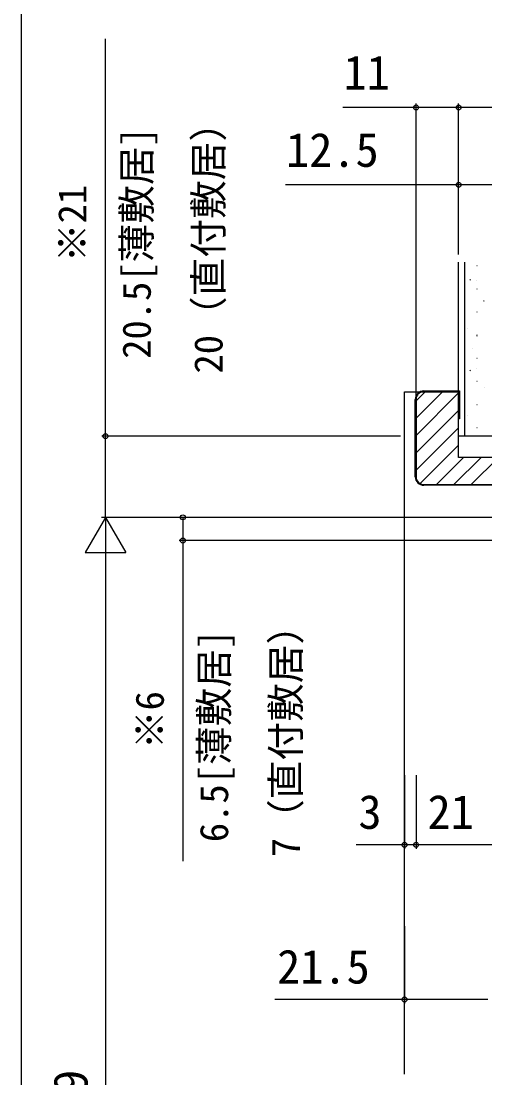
# Model space of a CAD drawing. Units: millimetres, scale not verified. Extents: x -525 to 525, y -783 to 779.
# Drawn here: x -525 to -405.2, y 326 to 599.2 of the extents above; entities that cross this region are included whole.
import ezdxf
from ezdxf.enums import TextEntityAlignment as Align

# ---------------------------------------------------------------- set-up
doc = ezdxf.new("R2010")
doc.units = ezdxf.units.MM
doc.header["$LTSCALE"] = 4
for name, color, linetype in [('0-5_YKK_12', 2, 'Continuous'), ('0-8_YKK_D', 6, 'Continuous'), ('0-9_YKK_ZWAK', 7, 'Continuous'), ('0-A_YSS_K', 3, 'Continuous'), ('0-B_YSS_KE', 3, 'Continuous')]:
    doc.layers.add(name, color=color, linetype=linetype)
doc.styles.add('ＭＳ ゴシック', font='')
doc.styles.get('ＭＳ ゴシック').set_extended_font_data('MS Gothic')

msp = doc.modelspace()

# ---------------------------------------------------------------- linework, layer by layer
at = {"layer": '0-5_YKK_12'}
for p, q in [((-425.999, 503.412), (-411.997, 503.412)), ((-425.999, 326.912), (-425.999, 503.412))]:
    msp.add_line(p, q, dxfattribs=at)
at = {"layer": '0-8_YKK_D'}
for p, q in [((-422.997, 502.412), (-422.997, 577.912)), ((-412, 538.912), (-412, 577.912)), ((-412, 538.912), (-412, 577.912)), ((-282, 576.912), (-412, 576.912)), ((-412, 538.912), (-412, 557.912)), ((-426.999, 491.912), (-504.194, 491.912)), ((-503.212, 470.912), (-508.462, 461.818)), ((-344.999, 470.912), (-504.212, 470.912)), ((-344.999, 470.912), (-504.194, 470.912)), ((-503.212, 470.912), (-497.962, 461.818)), ((-503.212, 470.912), (-503.212, 452.725)), ((-344.999, 470.912), (-484.212, 470.912)), ((-348.899, 464.912), (-484.212, 464.912)), ((-508.462, 461.818), (-497.962, 461.818)), ((-503.212, 460.412), (-503.212, 177.415)), ((-425.999, 404.212), (-425.999, 385.212)), ((-422.997, 404.212), (-422.997, 385.212)), ((-422.997, 404.212), (-422.997, 385.212)), ((-402, 386.212), (-422.997, 386.212)), ((-425.999, 365.212), (-425.999, 345.212))]:
    msp.add_line(p, q, dxfattribs=at)
for points in [[(-503.194, 470.912), (-503.194, 491.912), (-503.194, 594.7)], [(-412, 576.912), (-422.997, 576.912), (-441.887, 576.912)], [(-399.5, 556.912), (-412, 556.912), (-456.739, 556.912)], [(-483.212, 470.912), (-483.212, 464.912), (-483.212, 381.998)], [(-422.997, 386.212), (-425.999, 386.212), (-438.503, 386.212)], [(-404.5, 346.212), (-425.999, 346.212), (-459.503, 346.212)]]:
    msp.add_lwpolyline(points, dxfattribs=at)
for centre in [(-422.997, 576.912), (-412, 576.912), (-412, 576.912), (-412, 556.912), (-503.194, 491.912), (-483.212, 470.912), (-483.212, 464.912), (-425.999, 386.212), (-422.997, 386.212), (-422.997, 386.212), (-425.999, 346.212)]:
    msp.add_circle(centre, 0.637, dxfattribs=at)
at = {"layer": '0-9_YKK_ZWAK'}
msp.add_line((-525, 746.7), (-525, -783.3), dxfattribs=at)
at = {"layer": '0-A_YSS_K'}
for p, q in [((-412, 491.912), (-412, 536.912)), ((-410.5, 536.912), (-410.5, 491.912)), ((-407.314, 536.016), (-407.214, 536.016)), ((-410.5, 532.786), (-410.444, 532.786)), ((-409.14, 532.289), (-408.973, 532.4)), ((-407.447, 532.055), (-407.429, 532.062)), ((-407.314, 530.036), (-407.214, 530.036)), ((-410.5, 526.806), (-410.444, 526.806)), ((-405.53, 526.843), (-405.363, 526.953)), ((-405.496, 527.065), (-405.477, 527.071)), ((-407.314, 524.056), (-407.214, 524.056)), ((-410.5, 520.826), (-410.444, 520.826)), ((-409.784, 519.864), (-409.765, 519.871)), ((-407.314, 518.076), (-407.214, 518.076)), ((-407.299, 517.836), (-407.132, 517.947)), ((-410.5, 514.846), (-410.444, 514.846)), ((-408.492, 514.64), (-408.473, 514.647)), ((-407.314, 512.096), (-407.214, 512.096)), ((-410.5, 508.866), (-410.444, 508.866)), ((-409.068, 508.83), (-408.901, 508.94)), ((-407.294, 509.382), (-407.275, 509.389)), ((-407.314, 506.116), (-407.214, 506.116)), ((-422.997, 501.058), (-420.643, 503.412)), ((-422.997, 496.568), (-416.153, 503.412)), ((-422.997, 492.078), (-412, 503.074)), ((-410.5, 502.886), (-410.444, 502.886)), ((-405.342, 504.391), (-405.323, 504.398)), ((-407.314, 500.136), (-407.214, 500.136)), ((-422.997, 487.587), (-412, 498.584)), ((-410.5, 496.906), (-410.444, 496.906)), ((-409.631, 497.191), (-409.612, 497.198)), ((-422.997, 483.097), (-412, 494.094)), ((-408.339, 491.966), (-408.32, 491.973)), ((-407.314, 494.156), (-407.214, 494.156)), ((-421.95, 479.654), (-411.997, 489.607)), ((-417.702, 479.412), (-410.702, 486.412)), ((-413.212, 479.412), (-406.212, 486.412)), ((-408.722, 479.412), (-401.722, 486.412))]:
    msp.add_line(p, q, dxfattribs=at)
msp.add_lwpolyline([(-399.5, 536.912), (-399.5, 491.912), (-412, 491.912)], dxfattribs=at)
at = {"layer": '0-B_YSS_KE'}
for p, q in [((-423.197, 481.412), (-423.197, 501.412)), ((-422.997, 501.412), (-422.997, 481.412))]:
    msp.add_line(p, q, dxfattribs=at)
for points in [[(-420.997, 503.612), (-411.797, 503.612), (-411.797, 496.412), (-411.997, 496.412)], [(-411.997, 486.412), (-411.997, 503.412), (-420.997, 503.412)], [(-420.997, 479.412), (-397.997, 479.412), (-397.997, 486.412), (-411.997, 486.412)], [(-397.997, 484.412), (-397.797, 484.412), (-397.797, 479.212), (-420.997, 479.212)]]:
    msp.add_lwpolyline(points, dxfattribs=at)
for centre, radius, start, end in [((-420.997, 501.412), 2.2, 90, 180), ((-420.997, 501.412), 2, 90, 180), ((-420.997, 481.412), 2.2, 180, 270), ((-420.997, 481.412), 2, 180, 270)]:
    msp.add_arc(centre, radius, start, end, dxfattribs=at)

# ---------------------------------------------------------------- texts
at = {"layer": '0-8_YKK_D', "style": 'ＭＳ ゴシック'}
for s, p in [('11', (-441.728, 578.912)), ('12.5', (-456.58, 558.912)), ('3', (-437.89, 387.712)), ('21', (-420.032, 387.712)), ('21.5', (-458.89, 347.712))]:
    msp.add_text(s, height=8.798, dxfattribs=at).set_placement(p, align=Align.BOTTOM_LEFT)
for s, height, p in [('20.5[薄敷居]', 7.331, (-489.319, 511.905)), ('20（直付敷居）', 7.331, (-470.778, 508.098)), ('※21', 7.331, (-505.933, 536.905)), ('6.5[薄敷居]', 7.331, (-469.337, 386.924)), ('7（直付敷居）', 7.331, (-450.795, 383.032)), ('※6', 7.331, (-485.951, 410.987)), ('DH＝H-29', 8.798, (-505.212, 280.152))]:
    msp.add_text(s, height=height, rotation=90, dxfattribs=at).set_placement(p, align=Align.BOTTOM_LEFT)

doc.saveas('drawing.dxf')
